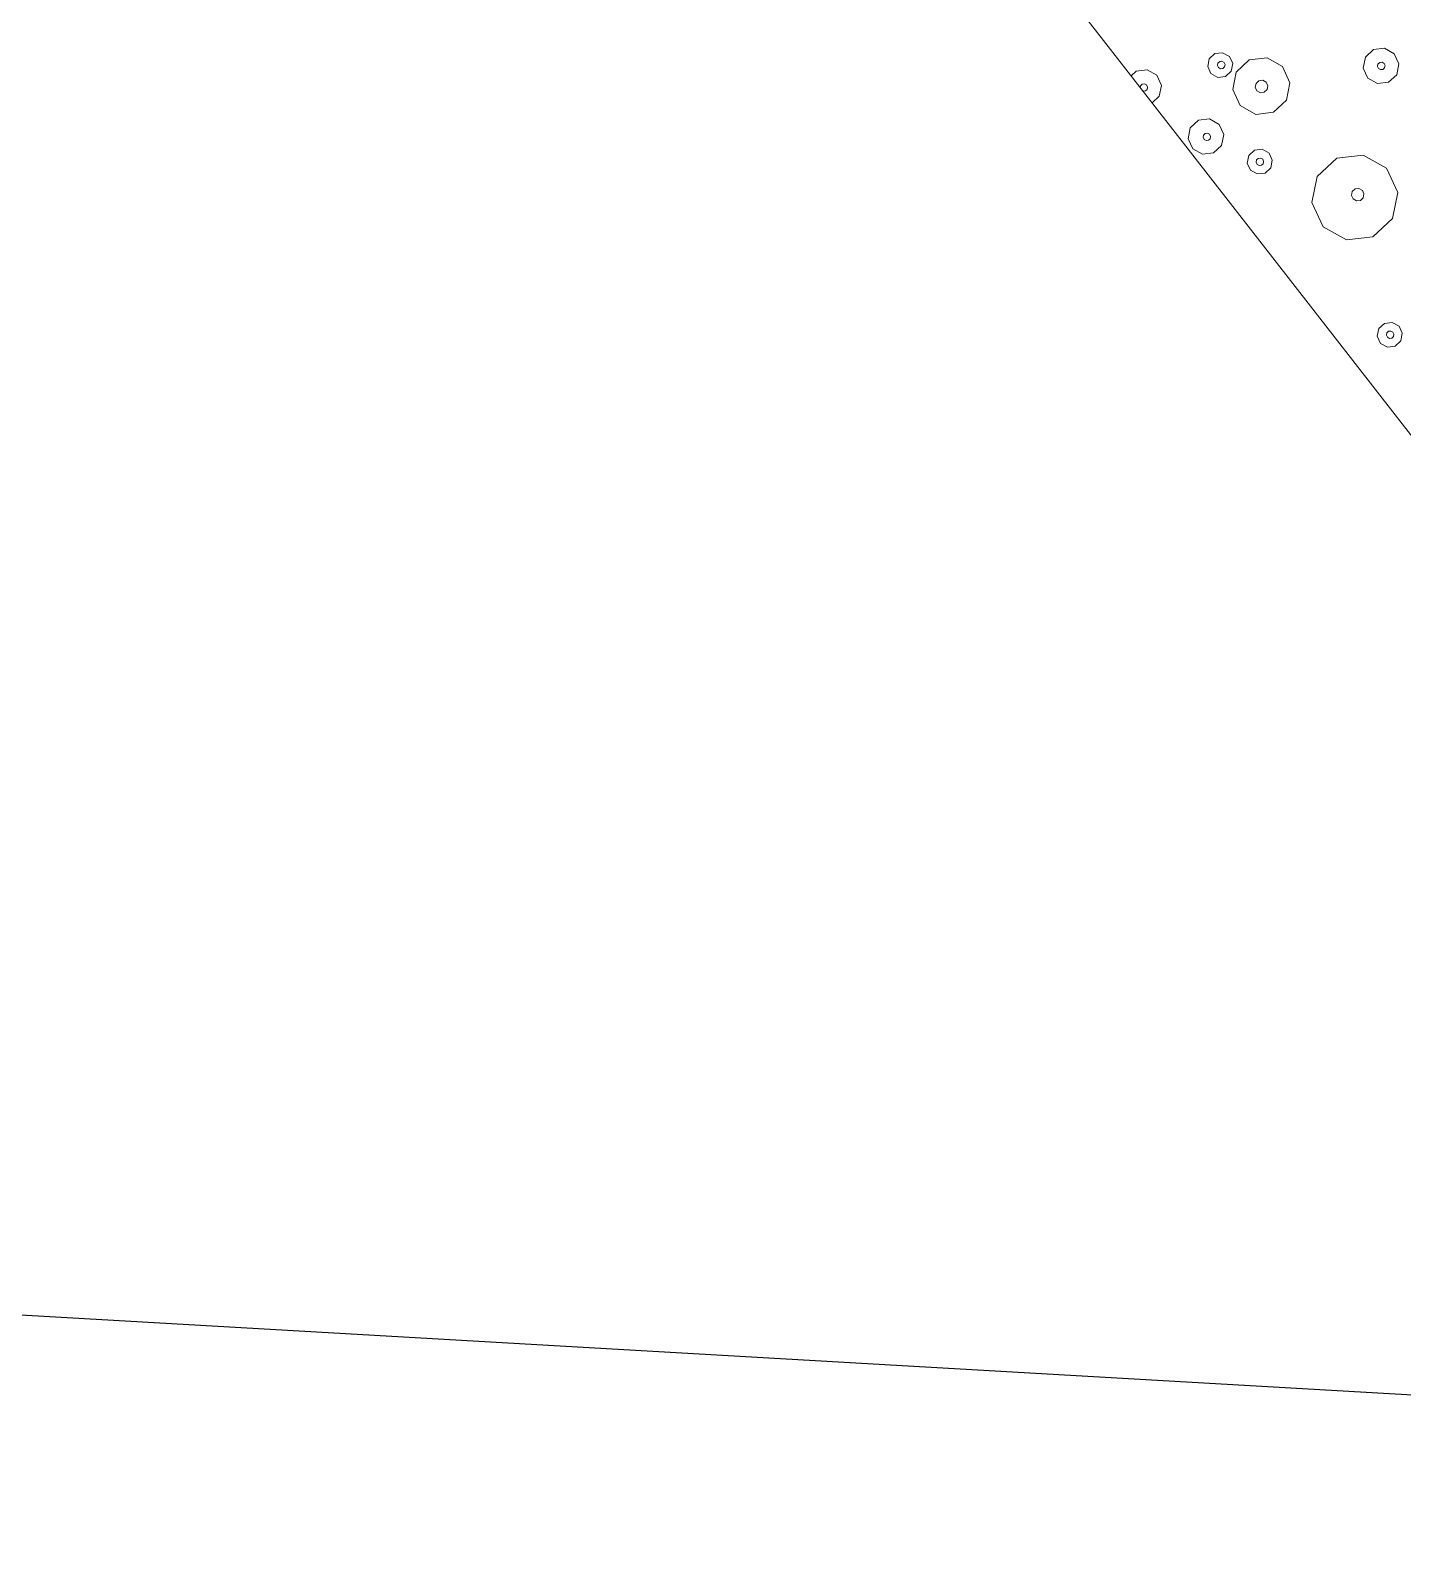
# Model space of a CAD drawing. Header units: metres. Extents: x -2858 to 512, y -1995 to 1252.
# Drawn here: x -506.51 to -500.41, y -110.44 to -103.71 of the extents above; entities that cross this region are included whole.
import ezdxf

# ---------------------------------------------------------------- set-up
doc = ezdxf.new("R2010")
doc.units = ezdxf.units.M
doc.layers.add('1002 RES HTA TXT', color=1, linetype='Continuous')
doc.layers.add('Calque commun', color=7, linetype='Continuous')

# ---------------------------------------------------------------- blocks, each defined once
blk = doc.blocks.new('pattern')
at = {"layer": 'Calque commun', "color": 54, "linetype": 'Continuous', "lineweight": 9}
for p, q in [((59.5858, 24.0119), (59.5996, 24.0436)), ((59.5996, 24.0436), (59.6294, 24.0612)), ((59.6294, 24.0612), (59.6638, 24.058)), ((59.6638, 24.058), (59.6898, 24.0351)), ((59.6898, 24.0351), (59.6973, 24.0013)), ((59.5933, 23.9781), (59.5858, 24.0119)), ((59.6193, 23.9552), (59.5933, 23.9781)), ((59.6236, 24.009), (59.6277, 24.0186)), ((59.6259, 23.9989), (59.6236, 24.009)), ((59.6336, 23.992), (59.6259, 23.9989)), ((59.6277, 24.0186), (59.6367, 24.0238)), ((59.644, 23.9911), (59.6336, 23.992)), ((59.6367, 24.0238), (59.647, 24.0229)), ((59.6529, 23.9963), (59.644, 23.9911)), ((59.647, 24.0229), (59.6548, 24.016)), ((59.657, 24.0059), (59.6529, 23.9963)), ((59.6835, 23.9695), (59.6537, 23.9519)), ((59.6548, 24.016), (59.657, 24.0059)), ((59.6973, 24.0013), (59.6835, 23.9695)), ((59.6537, 23.9519), (59.6193, 23.9552)), ((59.1468, 23.6107), (59.249, 23.671)), ((59.249, 23.671), (59.3671, 23.6597)), ((59.3671, 23.6597), (59.4561, 23.5812)), ((59.0996, 23.5018), (59.1468, 23.6107)), ((59.4561, 23.5812), (59.4819, 23.4654)), ((59.1254, 23.386), (59.0996, 23.5018)), ((59.2449, 23.4876), (59.2518, 23.5035)), ((59.2518, 23.5035), (59.2667, 23.5123)), ((59.2667, 23.5123), (59.2839, 23.5106)), ((59.2839, 23.5106), (59.2969, 23.4992)), ((59.2969, 23.4992), (59.3006, 23.4823)), ((59.2487, 23.4707), (59.2449, 23.4876)), ((59.2616, 23.4592), (59.2487, 23.4707)), ((59.2789, 23.4576), (59.2616, 23.4592)), ((59.2938, 23.4664), (59.2789, 23.4576)), ((59.3006, 23.4823), (59.2938, 23.4664)), ((59.4819, 23.4654), (59.4347, 23.3565)), ((59.2144, 23.3074), (59.1254, 23.386)), ((59.3325, 23.2962), (59.2144, 23.3074)), ((59.4347, 23.3565), (59.3325, 23.2962)), ((58.6975, 23.1879), (58.7172, 23.2333)), ((58.7172, 23.2333), (58.7597, 23.2584)), ((58.7597, 23.2584), (58.809, 23.2537)), ((58.809, 23.2537), (58.846, 23.221)), ((58.7082, 23.1397), (58.6975, 23.1879)), ((58.7597, 23.1828), (58.7638, 23.1923)), ((58.7619, 23.1727), (58.7597, 23.1828)), ((58.7697, 23.1658), (58.7619, 23.1727)), ((58.7638, 23.1923), (58.7728, 23.1976)), ((58.7801, 23.1648), (58.7697, 23.1658)), ((58.7728, 23.1976), (58.7831, 23.1966)), ((58.789, 23.1701), (58.7801, 23.1648)), ((58.7831, 23.1966), (58.7909, 23.1898)), ((58.7931, 23.1796), (58.789, 23.1701)), ((58.7909, 23.1898), (58.7931, 23.1796)), ((58.8568, 23.1728), (58.8371, 23.1274)), ((58.846, 23.221), (58.8568, 23.1728)), ((58.7453, 23.1069), (58.7082, 23.1397)), ((58.7945, 23.1023), (58.7453, 23.1069)), ((58.8371, 23.1274), (58.7945, 23.1023)), ((59.3977, 23.068), (59.4115, 23.0997)), ((59.4115, 23.0997), (59.4413, 23.1173)), ((59.4413, 23.1173), (59.4757, 23.114)), ((59.4757, 23.114), (59.5017, 23.0911)), ((59.5017, 23.0911), (59.5092, 23.0573)), ((59.4052, 23.0342), (59.3977, 23.068)), ((59.4312, 23.0113), (59.4052, 23.0342)), ((59.4371, 23.0652), (59.4413, 23.0747)), ((59.4394, 23.0551), (59.4371, 23.0652)), ((59.4472, 23.0482), (59.4394, 23.0551)), ((59.4413, 23.0747), (59.4502, 23.08)), ((59.4575, 23.0472), (59.4472, 23.0482)), ((59.4502, 23.08), (59.4606, 23.079)), ((59.4665, 23.0525), (59.4575, 23.0472)), ((59.4606, 23.079), (59.4683, 23.0722)), ((59.4954, 23.0256), (59.4656, 23.008)), ((59.4706, 23.062), (59.4665, 23.0525)), ((59.4683, 23.0722), (59.4706, 23.062)), ((59.5092, 23.0573), (59.4954, 23.0256)), ((59.1027, 22.9287), (59.1709, 22.9689)), ((59.1709, 22.9689), (59.2496, 22.9614)), ((59.2496, 22.9614), (59.3089, 22.909)), ((59.4656, 23.008), (59.4312, 23.0113)), ((59.0713, 22.8561), (59.1027, 22.9287)), ((59.3089, 22.909), (59.3261, 22.8318)), ((59.4705, 22.863), (59.513, 22.8882)), ((59.513, 22.8882), (59.5623, 22.8835)), ((59.0885, 22.7789), (59.0713, 22.8561)), ((59.1715, 22.8484), (59.1784, 22.8643)), ((59.1753, 22.8315), (59.1715, 22.8484)), ((59.1882, 22.8201), (59.1753, 22.8315)), ((59.1784, 22.8643), (59.1933, 22.8731)), ((59.1933, 22.8731), (59.2105, 22.8714)), ((59.2204, 22.8272), (59.2055, 22.8184)), ((59.2105, 22.8714), (59.2235, 22.86)), ((59.2273, 22.8431), (59.2204, 22.8272)), ((59.2235, 22.86), (59.2273, 22.8431)), ((59.3261, 22.8318), (59.2947, 22.7592)), ((59.4508, 22.8177), (59.4705, 22.863)), ((59.5117, 22.8155), (59.5158, 22.825)), ((59.5158, 22.825), (59.5248, 22.8303)), ((59.5248, 22.8303), (59.5351, 22.8293)), ((59.5351, 22.8293), (59.5429, 22.8224)), ((59.5429, 22.8224), (59.5452, 22.8123)), ((59.5623, 22.8835), (59.5993, 22.8508)), ((59.5993, 22.8508), (59.6101, 22.8025)), ((59.1478, 22.7265), (59.0885, 22.7789)), ((59.2055, 22.8184), (59.1882, 22.8201)), ((59.2947, 22.7592), (59.2265, 22.719)), ((59.4616, 22.7694), (59.4508, 22.8177)), ((59.4986, 22.7367), (59.4616, 22.7694)), ((59.514, 22.8053), (59.5117, 22.8155)), ((59.5217, 22.7985), (59.514, 22.8053)), ((59.5321, 22.7975), (59.5217, 22.7985)), ((59.541, 22.8028), (59.5321, 22.7975)), ((59.5452, 22.8123), (59.541, 22.8028)), ((59.5904, 22.7571), (59.5478, 22.732)), ((59.6101, 22.8025), (59.5904, 22.7571)), ((59.2265, 22.719), (59.1478, 22.7265)), ((59.2091, 22.6822), (59.2389, 22.6998)), ((59.2389, 22.6998), (59.2733, 22.6965)), ((59.2733, 22.6965), (59.2993, 22.6736)), ((59.5478, 22.732), (59.4986, 22.7367)), ((59.1953, 22.6505), (59.2091, 22.6822)), ((59.2028, 22.6167), (59.1953, 22.6505)), ((59.231, 22.6501), (59.2351, 22.6596)), ((59.2332, 22.6399), (59.231, 22.6501)), ((59.241, 22.6331), (59.2332, 22.6399)), ((59.2351, 22.6596), (59.244, 22.6649)), ((59.2513, 22.6321), (59.241, 22.6331)), ((59.244, 22.6649), (59.2544, 22.6639)), ((59.2603, 22.6374), (59.2513, 22.6321)), ((59.2544, 22.6639), (59.2621, 22.657)), ((59.2644, 22.6469), (59.2603, 22.6374)), ((59.2621, 22.657), (59.2644, 22.6469)), ((59.3068, 22.6398), (59.293, 22.6081)), ((59.2993, 22.6736), (59.3068, 22.6398)), ((59.2288, 22.5938), (59.2028, 22.6167)), ((59.2632, 22.5905), (59.2288, 22.5938)), ((59.293, 22.6081), (59.2632, 22.5905)), ((59.4727, 22.4658), (59.4924, 22.5112)), ((59.4924, 22.5112), (59.535, 22.5363)), ((59.535, 22.5363), (59.5783, 22.5322)), ((59.4835, 22.4176), (59.4727, 22.4658)), ((59.5205, 22.3848), (59.4835, 22.4176)), ((59.5349, 22.4607), (59.5391, 22.4702)), ((59.5372, 22.4506), (59.5349, 22.4607)), ((59.545, 22.4437), (59.5372, 22.4506)), ((59.5391, 22.4702), (59.548, 22.4755)), ((59.5553, 22.4427), (59.545, 22.4437)), ((59.548, 22.4755), (59.5583, 22.4745)), ((59.5629, 22.4472), (59.5553, 22.4427)), ((59.5583, 22.4745), (59.5661, 22.4677)), ((59.5661, 22.4677), (59.5664, 22.4664)), ((59.5511, 22.3819), (59.5205, 22.3848))]:
    blk.add_line(p, q, dxfattribs=at)
at = {"layer": 'Calque commun', "color": 7, "linetype": 'Continuous', "lineweight": 9}
mesh = blk.add_polyface(dxfattribs=at)
corners = [(70.8497, 113.5412), (53.8349, 19.1692), (74.7282, 106.3237), (76.0435, 113.5984), (74.769, 106.1763), (58.8077, 18.2701), (114.1703, 105.207), (114.1703, 98.5387)]
mesh.append_faces([[corners[k] for k in face] for face in [(3, 4, 6)]], dxfattribs={"vtx0": -1, "vtx1": -1, "color": 7})
mesh.append_faces([[corners[k] for k in face] for face in [(3, 2, 4)]], dxfattribs={"vtx0": -1, "vtx2": -1, "color": 7})
mesh.append_faces([[corners[k] for k in face] for face in [(5, 2, 1)]], dxfattribs={"vtx1": -1, "color": 7})
mesh.append_faces([[corners[k] for k in face] for face in [(0, 1, 2), (3, 0, 2)]], dxfattribs={"vtx1": -1, "vtx2": -1, "color": 7})
mesh.append_faces([[corners[k] for k in face] for face in [(4, 7, 6)]], dxfattribs={"vtx2": -1, "color": 7})

msp = doc.modelspace()

# ---------------------------------------------------------------- linework, layer by layer
at = {"layer": '1002 RES HTA TXT', "color": 3, "flags": 128}
msp.add_lwpolyline([(-285.1062, -122.1478), (-602.0373, -103.9316)], dxfattribs=at)

# ---------------------------------------------------------------- block references
at = {"layer": 'Calque commun', "color": 0, "linetype": 'ByBlock', "lineweight": -2, "rotation": 228.1617603435354}
msp.add_blockref('pattern', (-478.5712, -44.6144), dxfattribs=at)

doc.saveas('drawing.dxf')
